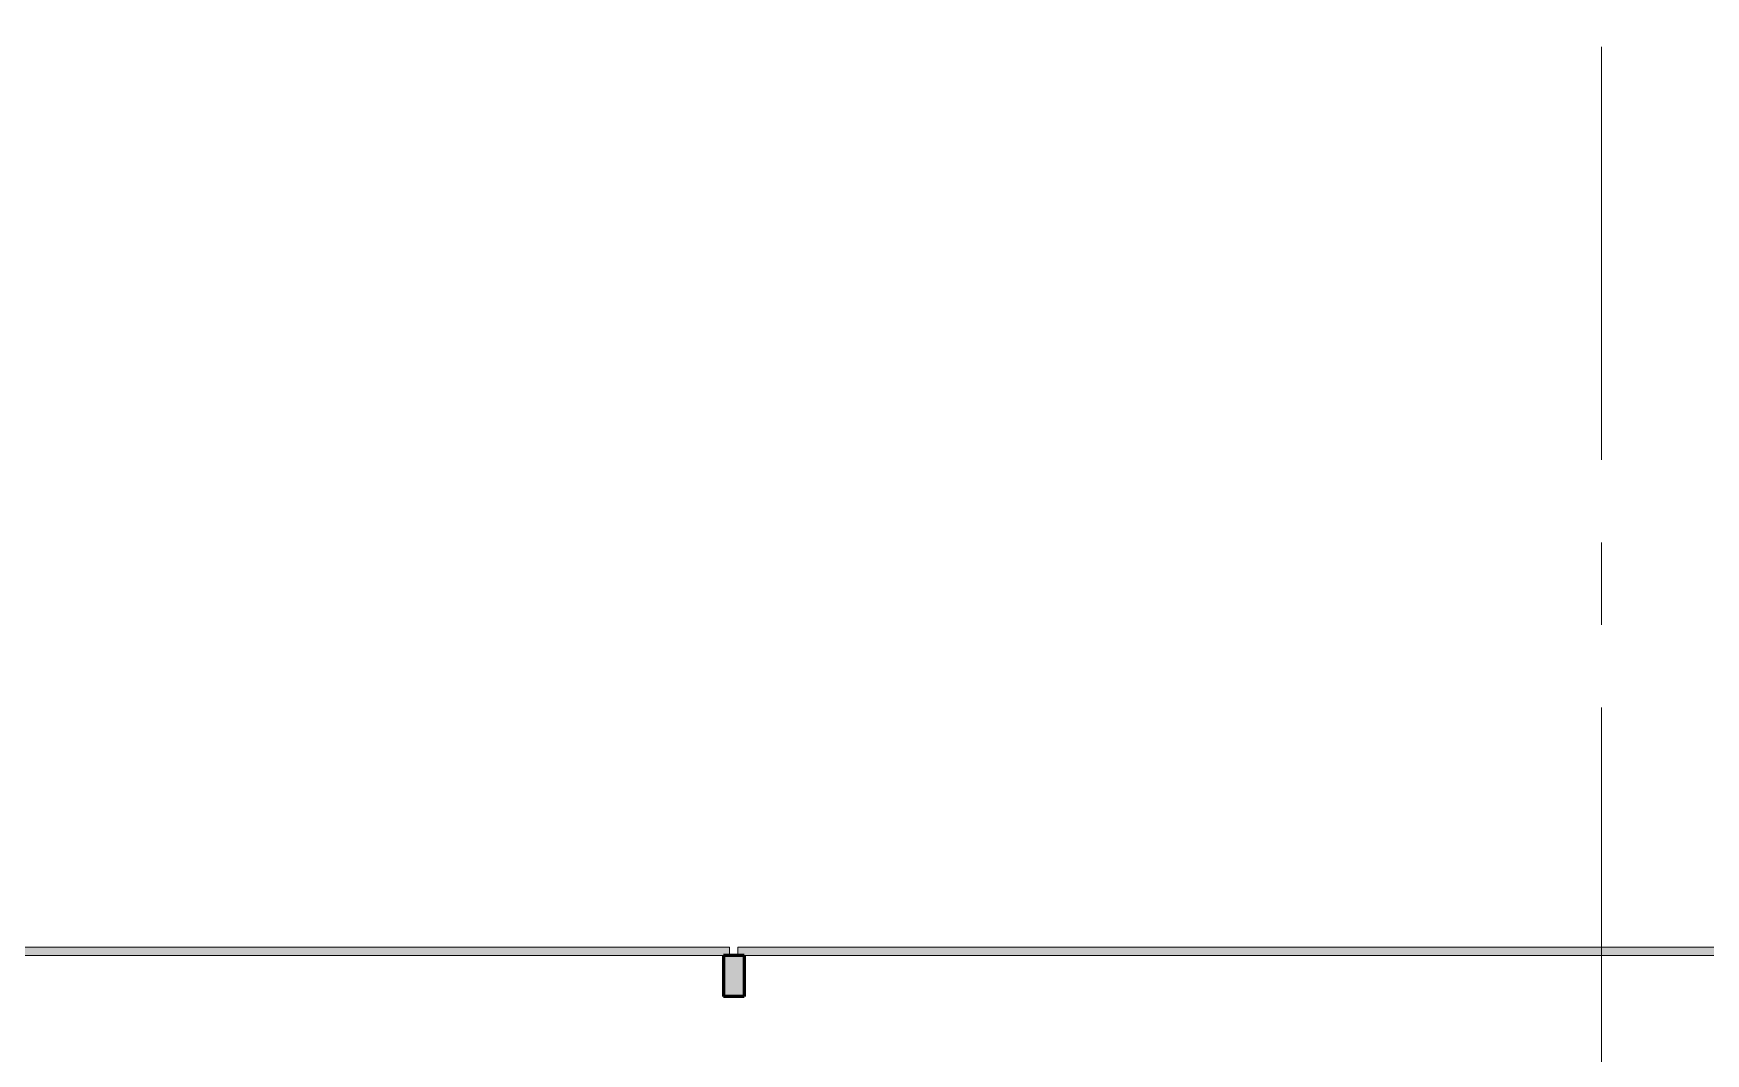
# Model space of a CAD drawing. Header units: inches. Extents: x -19 to 5698, y -728 to 92.
# Drawn here: x 227.423 to 229.446, y 39.931 to 41.166 of the extents above; entities that cross this region are included whole.
import ezdxf

# ---------------------------------------------------------------- set-up
doc = ezdxf.new("R2010")
doc.units = ezdxf.units.IN
doc.header["$MEASUREMENT"] = 0
doc.linetypes.add('Punto & Raya', pattern=[0.65, 0.5, -0.075, 0, -0.075])
doc.layers.add('02 _ ARQ _ ALB _ Ejes Generales', color=251, linetype='Continuous')
doc.layers.add('Acabado - Muros', color=7, linetype='Continuous')

msp = doc.modelspace()

# ---------------------------------------------------------------- hatches: boundary and pattern name
at = {"layer": 'Acabado - Muros', "linetype": 'Continuous', "lineweight": 9}
for points in [[(227.075, 40.06), (227.075, 40.05), (228.265, 40.05), (228.265, 40.06)], [(228.275, 40.06), (228.275, 40.05), (229.465, 40.05), (229.465, 40.06)]]:
    msp.add_hatch(color=250, dxfattribs=at).paths.add_polyline_path(points)
at = {"layer": 'Acabado - Muros', "linetype": 'Continuous', "lineweight": 0}
msp.add_hatch(color=254, dxfattribs=at).paths.add_polyline_path([(228.2575, 40), (228.2825, 40), (228.2825, 40.05), (228.2575, 40.05)])

# ---------------------------------------------------------------- linework, layer by layer
at = {"layer": '02 _ ARQ _ ALB _ Ejes Generales', "color": 251, "linetype": 'Punto & Raya', "lineweight": 13, "true_color": 0x636466}
msp.add_line((229.32, 3.05), (229.32, 44.9), dxfattribs=at)
at = {"layer": 'Acabado - Muros', "color": 7, "linetype": 'Continuous', "lineweight": 60}
for p, q in [((228.2575, 40.05), (228.2575, 40)), ((228.2825, 40.05), (228.2575, 40.05)), ((228.2825, 40.05), (228.2825, 40)), ((228.2825, 40), (228.2575, 40))]:
    msp.add_line(p, q, dxfattribs=at)
at = {"layer": 'Acabado - Muros', "color": 7, "linetype": 'Continuous', "lineweight": 13, "flags": 128}
for points in [[(227.075, 40.06), (227.075, 40.05), (228.265, 40.05), (228.265, 40.06)], [(228.275, 40.06), (228.275, 40.05), (229.465, 40.05), (229.465, 40.06)]]:
    msp.add_lwpolyline(points, close=True, dxfattribs=at)

doc.saveas('drawing.dxf')
